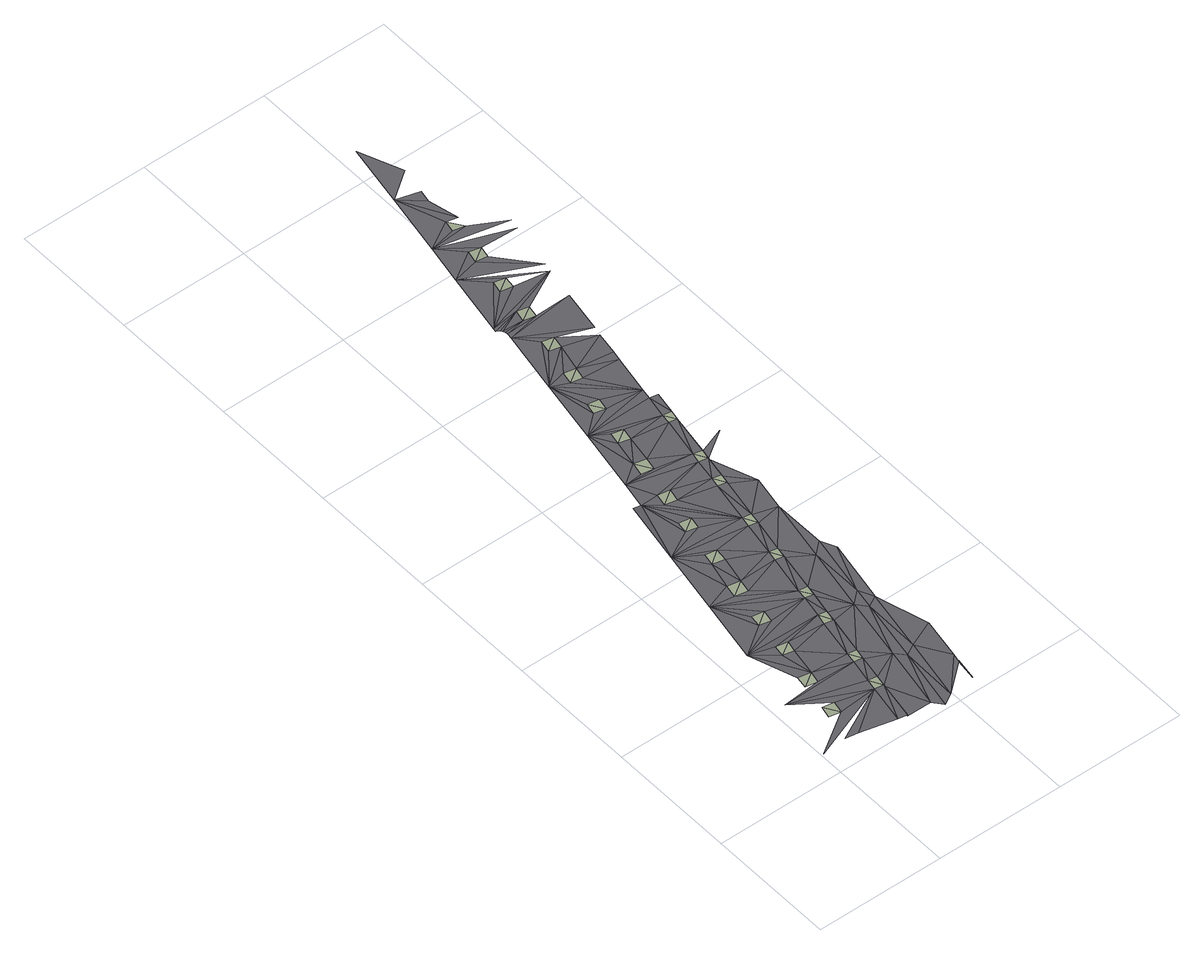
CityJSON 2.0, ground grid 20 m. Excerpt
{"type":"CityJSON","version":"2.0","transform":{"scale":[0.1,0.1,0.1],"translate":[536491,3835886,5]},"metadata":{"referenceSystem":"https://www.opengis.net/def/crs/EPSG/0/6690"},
"CityObjects":{
"road1":{"type":"Road","attributes":{"RoadStructureAttribute.sectionType":"1"},"geometry":[{"type":"MultiSurface","lod":"3","boundaries":[[[0,1,2]],[[3,4,5]],[[5,6,3]],[[6,1,7]],[[5,8,1]],[[9,1,0]],[[5,1,6]],[[10,11,12]],[[10,13,11]],[[7,14,15]],[[12,15,10]],[[16,13,10]],[[17,13,16]],[[7,1,18]],[[19,16,10]],[[20,1,9]],[[21,17,16]],[[7,18,14]],[[17,22,13]],[[9,23,20]],[[24,13,25]],[[23,26,27]],[[16,19,21]],[[10,15,14]],[[28,27,26]],[[10,29,19]],[[14,29,10]],[[25,13,30]],[[20,23,27]],[[18,1,20]],[[31,24,25]],[[18,20,32]],[[20,27,33]],[[32,20,33]],[[34,31,25]],[[19,35,21]],[[22,17,21]],[[34,24,31]],[[36,14,18]],[[18,32,36]],[[25,30,34]],[[37,33,27]],[[28,37,27]],[[32,33,38]],[[39,24,40]],[[34,41,24]],[[36,32,38]],[[29,14,36]],[[42,43,28]],[[37,38,33]],[[44,24,39]],[[30,13,41]],[[19,29,35]],[[29,36,45]],[[36,38,46]],[[24,47,40]],[[45,36,46]],[[48,43,42]],[[43,37,28]],[[30,41,34]],[[49,39,40]],[[37,46,38]],[[13,22,41]],[[22,21,35]],[[50,35,29]],[[51,44,39]],[[40,52,49]],[[29,45,50]],[[45,46,53]],[[40,47,52]],[[39,49,51]],[[54,44,51]],[[50,45,53]],[[37,55,46]],[[24,41,47]],[[55,53,46]],[[22,35,50]],[[49,56,51]],[[48,57,43]],[[58,44,54]],[[59,57,48]],[[60,61,44]],[[52,62,49]],[[22,50,63]],[[58,54,51]],[[64,59,48]],[[50,53,65]],[[41,22,63]],[[63,50,65]],[[47,62,52]],[[43,66,37]],[[55,65,53]],[[51,56,58]],[[63,67,41]],[[60,44,68]],[[63,65,69]],[[44,70,68]],[[49,71,56]],[[57,66,43]],[[66,55,37]],[[47,41,67]],[[67,63,69]],[[55,69,65]],[[72,44,58]],[[64,73,74]],[[47,67,75]],[[67,69,76]],[[77,60,68]],[[75,67,76]],[[55,76,69]],[[72,78,44]],[[79,77,68]],[[58,56,71]],[[59,80,57]],[[81,62,47]],[[49,62,71]],[[79,60,77]],[[68,70,79]],[[47,75,81]],[[80,82,57]],[[71,72,58]],[[83,84,60]],[[57,82,66]],[[75,76,85]],[[55,86,76]],[[66,87,55]],[[70,44,78]],[[83,60,88]],[[79,78,60]],[[86,85,76]],[[81,75,85]],[[60,78,88]],[[71,62,81]],[[82,87,66]],[[87,86,55]],[[70,78,79]],[[89,83,88]],[[90,81,85]],[[71,81,90]],[[90,85,91]],[[88,92,89]],[[88,78,92]],[[86,91,85]],[[93,72,71]],[[93,90,91]],[[94,84,95]],[[82,96,87]],[[71,90,93]],[[95,84,97]],[[98,84,94]],[[99,89,92]],[[89,100,83]],[[78,101,92]],[[87,102,86]],[[93,91,103]],[[96,102,87]],[[78,72,93]],[[86,104,91]],[[104,103,91]],[[94,95,97]],[[78,93,105]],[[97,106,94]],[[93,103,107]],[[108,98,94]],[[105,93,107]],[[100,109,84]],[[84,83,100]],[[101,78,105]],[[102,104,86]],[[104,107,103]],[[99,100,89]],[[92,101,99]],[[94,110,108]],[[111,98,108]],[[97,84,109]],[[94,106,110]],[[97,109,106]],[[105,107,112]],[[105,113,101]],[[114,98,111]],[[114,111,108]],[[115,112,107]],[[104,115,107]],[[113,105,112]],[[99,101,113]],[[108,110,114]],[[114,116,98]],[[117,98,118]],[[99,113,119]],[[113,112,120]],[[106,121,110]],[[119,113,120]],[[122,100,99]],[[118,98,123]],[[115,120,112]],[[122,119,120]],[[124,117,118]],[[99,119,122]],[[116,114,110]],[[116,125,98]],[[115,126,120]],[[124,118,123]],[[109,100,122]],[[122,120,126]],[[127,117,124]],[[123,127,124]],[[106,109,121]],[[98,128,123]],[[129,122,126]],[[109,122,129]],[[129,126,130]],[[131,117,132]],[[133,121,109]],[[134,130,126]],[[133,129,130]],[[110,121,116]],[[128,117,127]],[[131,135,117]],[[123,128,127]],[[109,129,133]],[[136,137,117]],[[138,131,132]],[[98,125,128]],[[132,117,128]],[[133,130,139]],[[132,140,138]],[[116,121,133]],[[132,128,140]],[[136,117,141]],[[116,133,142]],[[141,117,135]],[[133,139,143]],[[135,131,138]],[[125,116,142]],[[142,133,143]],[[144,145,146]],[[142,147,125]],[[128,148,140]],[[149,150,151]],[[145,144,152]],[[145,152,153]],[[154,136,141]],[[137,155,151]],[[154,137,136]],[[153,150,149]],[[138,140,148]],[[141,135,154]],[[148,156,138]],[[154,157,137]],[[138,158,135]],[[159,160,146]],[[156,158,138]],[[153,149,145]],[[149,151,155]],[[135,158,154]],[[161,145,149]],[[159,146,162]],[[149,155,161]],[[163,146,145]],[[162,146,164]],[[165,137,157]],[[155,137,165]],[[166,160,159]],[[161,163,145]],[[166,159,162]],[[166,163,160]],[[162,164,166]],[[167,160,168]],[[168,160,169]],[[164,146,163]],[[170,167,168]],[[170,168,169]],[[169,160,171]],[[171,172,169]],[[169,172,170]],[[170,173,167]],[[174,167,175]],[[176,167,174]],[[175,167,177]],[[178,177,167]],[[174,175,177]],[[179,176,174]],[[176,179,180]],[[181,176,180]],[[182,176,183]]],"semantics":{"surfaces":[{"type":"TrafficArea","function":"2000"},{"type":"AuxiliaryTrafficArea","function":"5000"},{"type":"AuxiliaryTrafficArea","function":"2000"},{"type":"TrafficArea","function":"1010"},{"type":"TrafficArea","function":"1000"}],"values":[0,1,1,0,0,0,0,1,0,0,1,0,0,0,0,0,1,0,0,0,0,2,1,0,3,0,0,0,2,1,0,1,2,2,1,0,0,0,0,0,1,3,3,2,0,0,2,1,4,3,0,0,0,1,2,0,2,4,4,0,1,3,0,0,0,0,1,0,2,0,0,0,2,3,0,3,1,0,4,0,3,0,0,1,1,3,2,0,2,0,4,3,1,0,0,2,0,0,4,4,1,2,3,0,2,1,2,0,2,3,0,1,0,3,0,0,0,1,0,3,0,0,4,2,3,4,0,0,0,3,2,0,1,4,4,0,1,2,1,2,1,0,3,0,2,0,4,0,0,0,0,0,0,4,2,4,1,3,3,1,1,1,2,0,2,0,0,0,4,3,0,0,0,0,0,0,0,2,0,0,1,3,3,2,1,1,0,0,1,2,0,2,0,0,3,2,0,0,0,0,3,1,1,2,0,1,0,0,2,1,2,0,0,3,2,0,0,0,0,0,0,1,0,0,2,1,1,0,0,1,0,2,0,0,2,0,0,0,0,0,0,1,0,0,0,0,1,0,0,0,0,0,0,0,0,1,0,1,0,0,0,0,0,0,1,0,1,0,0,0,0,1,0,0,1,0,0,0,0,0,1,0,0,0,0]}}]}
},
"vertices":[
[61,38,10],[127,85,10],[42,41,10],[54,102,10],[50,84,10],[68,80,10],[72,99,10],[21,136,10],[3,37,10],[116,25,10],[83,159,10],[64,163,10],[61,144,10],[39,234,11],[137,139,10],[79,141,10],[74,206,10],[77,224,10],[130,102,10],[91,203,10],[141,83,10],[95,220,10],[155,233,10],[130,22,10],[57,332,11],[84,266,11],[130,22,8],[141,83,8],[168,21,9],[140,155,10],[102,262,11],[87,284,11],[144,100,10],[144,100,8],[106,281,11],[151,216,10],[151,137,10],[186,119,9],[151,137,8],[97,346,11],[93,326,11],[161,266,11],[180,6,9],[199,105,9],[75,431,11],[154,153,10],[154,153,8],[163,281,11],[197,16,9],[117,342,11],[165,213,10],[107,388,11],[113,322,11],[165,213,8],[111,407,11],[204,218,9],[126,384,11],[216,114,9],[129,404,11],[246,69,8],[105,527,11],[93,529,12],[175,343,11],[168,230,10],[243,55,8],[168,230,8],[217,203,9],[174,263,11],[118,454,11],[174,263,9],[136,450,11],[178,359,11],[187,411,11],[237,20,10],[243,55,10],[177,279,11],[177,279,9],[121,472,11],[190,427,11],[140,469,11],[257,132,8],[188,340,11],[234,212,9],[132,528,11],[113,568,11],[188,340,9],[222,316,10],[223,235,9],[128,509,11],[151,524,11],[191,356,11],[191,356,9],[147,505,11],[201,408,11],[144,590,11],[140,570,11],[252,310,10],[159,566,11],[131,666,11],[205,506,11],[211,540,11],[202,491,11],[241,333,10],[201,408,9],[240,414,10],[204,425,11],[163,586,11],[204,425,9],[152,631,11],[214,555,11],[170,627,11],[156,650,11],[216,488,9],[216,488,11],[174,646,11],[250,467,10],[228,633,11],[149,765,11],[162,692,11],[219,503,11],[219,503,9],[226,618,11],[225,537,11],[180,688,11],[166,710,11],[235,668,11],[225,537,9],[184,707,11],[238,684,11],[228,552,11],[228,552,9],[178,772,11],[174,753,11],[239,616,11],[268,566,10],[206,810,11],[192,833,11],[167,863,11],[196,768,11],[239,616,9],[192,750,11],[188,814,11],[242,631,11],[242,631,9],[159,885,11],[202,895,11],[160,890,11],[248,665,11],[249,745,11],[198,877,11],[168,875,11],[168,871,11],[164,882,11],[166,879,11],[210,829,11],[217,873,11],[252,760,11],[261,809,11],[258,795,11],[212,954,11],[178,988,11],[220,891,11],[208,936,11],[282,923,11],[227,932,11],[273,874,11],[230,950,11],[190,1050,11],[222,1016,11],[218,997,11],[240,1012,11],[285,937,11],[236,994,11],[298,1009,11],[234,1076,11],[230,1058,11],[208,1148,11],[249,1054,11],[301,1025,11],[252,1072,11],[241,1119,11],[245,1138,11],[226,1246,11],[252,1180,11]
]}
